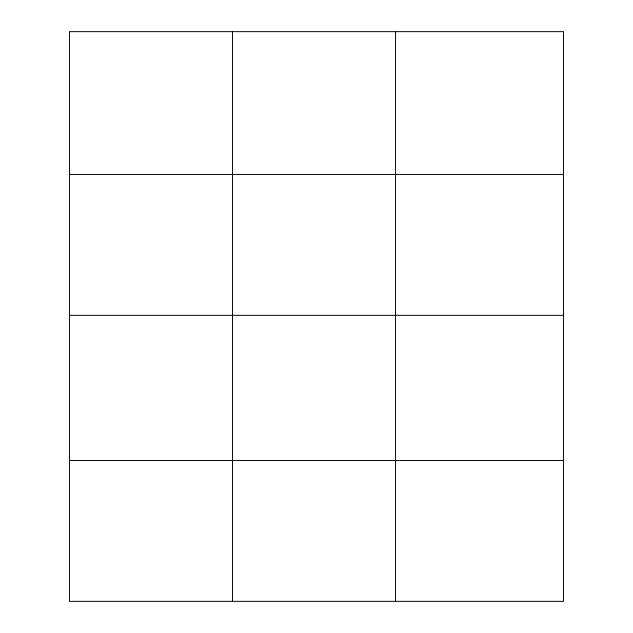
<?xml version="1.0" encoding="UTF-8"?>
<svg xmlns="http://www.w3.org/2000/svg" width="633" height="633" viewBox="0 0 633 633"><rect width="100%" height="100%" fill="white"/><g stroke="black" fill="none" stroke-linecap="round" stroke-linejoin="round"><path stroke-width="0.95" d="M563.536 315.321L563.536 31.65L69.464 31.65L69.464 601.35L563.536 601.35L563.536 315.321L69.464 315.321M69.464 174.447L563.536 174.447M69.464 460.468L563.536 460.468M395.554 31.65L395.554 601.35M232.509 31.65L232.509 601.35"/></g></svg>
